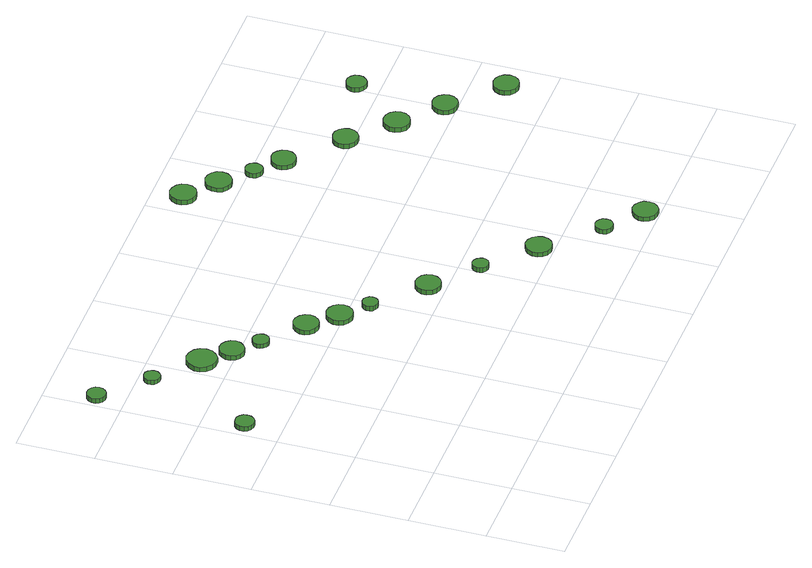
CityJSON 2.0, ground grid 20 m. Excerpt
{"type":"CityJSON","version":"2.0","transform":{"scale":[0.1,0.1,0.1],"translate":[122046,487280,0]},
"CityObjects":{
"tree1":{"type":"SolitaryVegetationObject","attributes":{"function":"something"},"geometry":[{"type":"MultiSurface","lod":"1","boundaries":[[[0,1,2,3,4,5,6,7,8,9,10,11,12,13,14]],[[15,16,17,18,19,20,21,22,23,24,25,26,27,28,29]],[[0,29,28,1]],[[1,28,27,2]],[[2,27,26,3]],[[3,26,25,4]],[[4,25,24,5]],[[5,24,23,6]],[[6,23,22,7]],[[7,22,21,8]],[[8,21,20,9]],[[9,20,19,10]],[[10,19,18,11]],[[11,18,17,12]],[[12,17,16,13]],[[13,16,15,14]],[[14,15,29,0]]]}]},
"tree2":{"type":"SolitaryVegetationObject","attributes":{"function":"something"},"geometry":[{"type":"MultiSurface","lod":"1","boundaries":[[[30,31,32,33,34,35,36,37,38,39,40,41,42,43,44]],[[45,46,47,48,49,50,51,52,53,54,55,56,57,58,59]],[[30,59,58,31]],[[31,58,57,32]],[[32,57,56,33]],[[33,56,55,34]],[[34,55,54,35]],[[35,54,53,36]],[[36,53,52,37]],[[37,52,51,38]],[[38,51,50,39]],[[39,50,49,40]],[[40,49,48,41]],[[41,48,47,42]],[[42,47,46,43]],[[43,46,45,44]],[[44,45,59,30]]]}]},
"tree3":{"type":"SolitaryVegetationObject","attributes":{"function":"something"},"geometry":[{"type":"MultiSurface","lod":"1","boundaries":[[[60,61,62,63,64,65,66,67,68,69,70,71,72,73,74]],[[75,76,77,78,79,80,81,82,83,84,85,86,87,88,89]],[[60,89,88,61]],[[61,88,87,62]],[[62,87,86,63]],[[63,86,85,64]],[[64,85,84,65]],[[65,84,83,66]],[[66,83,82,67]],[[67,82,81,68]],[[68,81,80,69]],[[69,80,79,70]],[[70,79,78,71]],[[71,78,77,72]],[[72,77,76,73]],[[73,76,75,74]],[[74,75,89,60]]]}]},
"tree4":{"type":"SolitaryVegetationObject","attributes":{"function":"something"},"geometry":[{"type":"MultiSurface","lod":"1","boundaries":[[[90,91,92,93,94,95,96,97,98,99,100,101,102,103,104]],[[105,106,107,108,109,110,111,112,113,114,115,116,117,118,119]],[[90,119,118,91]],[[91,118,117,92]],[[92,117,116,93]],[[93,116,115,94]],[[94,115,114,95]],[[95,114,113,96]],[[96,113,112,97]],[[97,112,111,98]],[[98,111,110,99]],[[99,110,109,100]],[[100,109,108,101]],[[101,108,107,102]],[[102,107,106,103]],[[103,106,105,104]],[[104,105,119,90]]]}]},
"tree5":{"type":"SolitaryVegetationObject","attributes":{"function":"something"},"geometry":[{"type":"MultiSurface","lod":"1","boundaries":[[[120,121,122,123,124,125,126,127,128,129,130,131,132,133,134]],[[135,136,137,138,139,140,141,142,143,144,145,146,147,148,149]],[[120,149,148,121]],[[121,148,147,122]],[[122,147,146,123]],[[123,146,145,124]],[[124,145,144,125]],[[125,144,143,126]],[[126,143,142,127]],[[127,142,141,128]],[[128,141,140,129]],[[129,140,139,130]],[[130,139,138,131]],[[131,138,137,132]],[[132,137,136,133]],[[133,136,135,134]],[[134,135,149,120]]]}]},
"tree6":{"type":"SolitaryVegetationObject","attributes":{"function":"something"},"geometry":[{"type":"MultiSurface","lod":"1","boundaries":[[[150,151,152,153,154,155,156,157,158,159,160,161,162,163,164]],[[165,166,167,168,169,170,171,172,173,174,175,176,177,178,179]],[[150,179,178,151]],[[151,178,177,152]],[[152,177,176,153]],[[153,176,175,154]],[[154,175,174,155]],[[155,174,173,156]],[[156,173,172,157]],[[157,172,171,158]],[[158,171,170,159]],[[159,170,169,160]],[[160,169,168,161]],[[161,168,167,162]],[[162,167,166,163]],[[163,166,165,164]],[[164,165,179,150]]]}]},
"tree7":{"type":"SolitaryVegetationObject","attributes":{"function":"something"},"geometry":[{"type":"MultiSurface","lod":"1","boundaries":[[[180,181,182,183,184,185,186,187,188,189,190,191,192,193,194]],[[195,196,197,198,199,200,201,202,203,204,205,206,207,208,209]],[[180,209,208,181]],[[181,208,207,182]],[[182,207,206,183]],[[183,206,205,184]],[[184,205,204,185]],[[185,204,203,186]],[[186,203,202,187]],[[187,202,201,188]],[[188,201,200,189]],[[189,200,199,190]],[[190,199,198,191]],[[191,198,197,192]],[[192,197,196,193]],[[193,196,195,194]],[[194,195,209,180]]]}]},
"tree8":{"type":"SolitaryVegetationObject","attributes":{"function":"something"},"geometry":[{"type":"MultiSurface","lod":"1","boundaries":[[[210,211,212,213,214,215,216,217,218,219,220,221,222,223,224]],[[225,226,227,228,229,230,231,232,233,234,235,236,237,238,239]],[[210,239,238,211]],[[211,238,237,212]],[[212,237,236,213]],[[213,236,235,214]],[[214,235,234,215]],[[215,234,233,216]],[[216,233,232,217]],[[217,232,231,218]],[[218,231,230,219]],[[219,230,229,220]],[[220,229,228,221]],[[221,228,227,222]],[[222,227,226,223]],[[223,226,225,224]],[[224,225,239,210]]]}]},
"tree9":{"type":"SolitaryVegetationObject","attributes":{"function":"something"},"geometry":[{"type":"MultiSurface","lod":"1","boundaries":[[[240,241,242,243,244,245,246,247,248,249,250,251,252,253,254]],[[255,256,257,258,259,260,261,262,263,264,265,266,267,268,269]],[[240,269,268,241]],[[241,268,267,242]],[[242,267,266,243]],[[243,266,265,244]],[[244,265,264,245]],[[245,264,263,246]],[[246,263,262,247]],[[247,262,261,248]],[[248,261,260,249]],[[249,260,259,250]],[[250,259,258,251]],[[251,258,257,252]],[[252,257,256,253]],[[253,256,255,254]],[[254,255,269,240]]]}]},
"tree10":{"type":"SolitaryVegetationObject","attributes":{"function":"something"},"geometry":[{"type":"MultiSurface","lod":"1","boundaries":[[[270,271,272,273,274,275,276,277,278,279,280,281,282,283,284]],[[285,286,287,288,289,290,291,292,293,294,295,296,297,298,299]],[[270,299,298,271]],[[271,298,297,272]],[[272,297,296,273]],[[273,296,295,274]],[[274,295,294,275]],[[275,294,293,276]],[[276,293,292,277]],[[277,292,291,278]],[[278,291,290,279]],[[279,290,289,280]],[[280,289,288,281]],[[281,288,287,282]],[[282,287,286,283]],[[283,286,285,284]],[[284,285,299,270]]]}]},
"tree11":{"type":"SolitaryVegetationObject","attributes":{"function":"something"},"geometry":[{"type":"MultiSurface","lod":"1","boundaries":[[[300,301,302,303,304,305,306,307,308,309,310,311,312,313,314]],[[315,316,317,318,319,320,321,322,323,324,325,326,327,328,329]],[[300,329,328,301]],[[301,328,327,302]],[[302,327,326,303]],[[303,326,325,304]],[[304,325,324,305]],[[305,324,323,306]],[[306,323,322,307]],[[307,322,321,308]],[[308,321,320,309]],[[309,320,319,310]],[[310,319,318,311]],[[311,318,317,312]],[[312,317,316,313]],[[313,316,315,314]],[[314,315,329,300]]]}]},
"tree12":{"type":"SolitaryVegetationObject","attributes":{"function":"something"},"geometry":[{"type":"MultiSurface","lod":"1","boundaries":[[[330,331,332,333,334,335,336,337,338,339,340,341,342,343,344]],[[345,346,347,348,349,350,351,352,353,354,355,356,357,358,359]],[[330,359,358,331]],[[331,358,357,332]],[[332,357,356,333]],[[333,356,355,334]],[[334,355,354,335]],[[335,354,353,336]],[[336,353,352,337]],[[337,352,351,338]],[[338,351,350,339]],[[339,350,349,340]],[[340,349,348,341]],[[341,348,347,342]],[[342,347,346,343]],[[343,346,345,344]],[[344,345,359,330]]]}]},
"tree13":{"type":"SolitaryVegetationObject","attributes":{"function":"something"},"geometry":[{"type":"MultiSurface","lod":"1","boundaries":[[[360,361,362,363,364,365,366,367,368,369,370,371,372,373,374]],[[375,376,377,378,379,380,381,382,383,384,385,386,387,388,389]],[[360,389,388,361]],[[361,388,387,362]],[[362,387,386,363]],[[363,386,385,364]],[[364,385,384,365]],[[365,384,383,366]],[[366,383,382,367]],[[367,382,381,368]],[[368,381,380,369]],[[369,380,379,370]],[[370,379,378,371]],[[371,378,377,372]],[[372,377,376,373]],[[373,376,375,374]],[[374,375,389,360]]]}]},
"tree14":{"type":"SolitaryVegetationObject","attributes":{"function":"something"},"geometry":[{"type":"MultiSurface","lod":"1","boundaries":[[[390,391,392,393,394,395,396,397,398,399,400,401,402,403,404]],[[405,406,407,408,409,410,411,412,413,414,415,416,417,418,419]],[[390,419,418,391]],[[391,418,417,392]],[[392,417,416,393]],[[393,416,415,394]],[[394,415,414,395]],[[395,414,413,396]],[[396,413,412,397]],[[397,412,411,398]],[[398,411,410,399]],[[399,410,409,400]],[[400,409,408,401]],[[401,408,407,402]],[[402,407,406,403]],[[403,406,405,404]],[[404,405,419,390]]]}]},
"tree15":{"type":"SolitaryVegetationObject","attributes":{"function":"something"},"geometry":[{"type":"MultiSurface","lod":"1","boundaries":[[[420,421,422,423,424,425,426,427,428,429,430,431,432,433,434]],[[435,436,437,438,439,440,441,442,443,444,445,446,447,448,449]],[[420,449,448,421]],[[421,448,447,422]],[[422,447,446,423]],[[423,446,445,424]],[[424,445,444,425]],[[425,444,443,426]],[[426,443,442,427]],[[427,442,441,428]],[[428,441,440,429]],[[429,440,439,430]],[[430,439,438,431]],[[431,438,437,432]],[[432,437,436,433]],[[433,436,435,434]],[[434,435,449,420]]]}]},
"tree16":{"type":"SolitaryVegetationObject","attributes":{"function":"something"},"geometry":[{"type":"MultiSurface","lod":"1","boundaries":[[[450,451,452,453,454,455,456,457,458,459,460,461,462,463,464]],[[465,466,467,468,469,470,471,472,473,474,475,476,477,478,479]],[[450,479,478,451]],[[451,478,477,452]],[[452,477,476,453]],[[453,476,475,454]],[[454,475,474,455]],[[455,474,473,456]],[[456,473,472,457]],[[457,472,471,458]],[[458,471,470,459]],[[459,470,469,460]],[[460,469,468,461]],[[461,468,467,462]],[[462,467,466,463]],[[463,466,465,464]],[[464,465,479,450]]]}]},
"tree17":{"type":"SolitaryVegetationObject","attributes":{"function":"something"},"geometry":[{"type":"MultiSurface","lod":"1","boundaries":[[[480,481,482,483,484,485,486,487,488,489,490,491,492,493,494]],[[495,496,497,498,499,500,501,502,503,504,505,506,507,508,509]],[[480,509,508,481]],[[481,508,507,482]],[[482,507,506,483]],[[483,506,505,484]],[[484,505,504,485]],[[485,504,503,486]],[[486,503,502,487]],[[487,502,501,488]],[[488,501,500,489]],[[489,500,499,490]],[[490,499,498,491]],[[491,498,497,492]],[[492,497,496,493]],[[493,496,495,494]],[[494,495,509,480]]]}]},
"tree18":{"type":"SolitaryVegetationObject","attributes":{"function":"something"},"geometry":[{"type":"MultiSurface","lod":"1","boundaries":[[[510,511,512,513,514,515,516,517,518,519,520,521,522,523,524]],[[525,526,527,528,529,530,531,532,533,534,535,536,537,538,539]],[[510,539,538,511]],[[511,538,537,512]],[[512,537,536,513]],[[513,536,535,514]],[[514,535,534,515]],[[515,534,533,516]],[[516,533,532,517]],[[517,532,531,518]],[[518,531,530,519]],[[519,530,529,520]],[[520,529,528,521]],[[521,528,527,522]],[[522,527,526,523]],[[523,526,525,524]],[[524,525,539,510]]]}]},
"tree19":{"type":"SolitaryVegetationObject","attributes":{"function":"something"},"geometry":[{"type":"MultiSurface","lod":"1","boundaries":[[[540,541,542,543,544,545,546,547,548,549,550,551,552,553,554]],[[555,556,557,558,559,560,561,562,563,564,565,566,567,568,569]],[[540,569,568,541]],[[541,568,567,542]],[[542,567,566,543]],[[543,566,565,544]],[[544,565,564,545]],[[545,564,563,546]],[[546,563,562,547]],[[547,562,561,548]],[[548,561,560,549]],[[549,560,559,550]],[[550,559,558,551]],[[551,558,557,552]],[[552,557,556,553]],[[553,556,555,554]],[[554,555,569,540]]]}]},
"tree20":{"type":"SolitaryVegetationObject","attributes":{"function":"something"},"geometry":[{"type":"MultiSurface","lod":"1","boundaries":[[[570,571,572,573,574,575,576,577,578,579,580,581,582,583,584]],[[585,586,587,588,589,590,591,592,593,594,595,596,597,598,599]],[[570,599,598,571]],[[571,598,597,572]],[[572,597,596,573]],[[573,596,595,574]],[[574,595,594,575]],[[575,594,593,576]],[[576,593,592,577]],[[577,592,591,578]],[[578,591,590,579]],[[579,590,589,580]],[[580,589,588,581]],[[581,588,587,582]],[[582,587,586,583]],[[583,586,585,584]],[[584,585,599,570]]]}]},
"tree21":{"type":"SolitaryVegetationObject","attributes":{"function":"something"},"geometry":[{"type":"MultiSurface","lod":"1","boundaries":[[[600,601,602,603,604,605,606,607,608,609,610,611,612,613,614]],[[615,616,617,618,619,620,621,622,623,624,625,626,627,628,629]],[[600,629,628,601]],[[601,628,627,602]],[[602,627,626,603]],[[603,626,625,604]],[[604,625,624,605]],[[605,624,623,606]],[[606,623,622,607]],[[607,622,621,608]],[[608,621,620,609]],[[609,620,619,610]],[[610,619,618,611]],[[611,618,617,612]],[[612,617,616,613]],[[613,616,615,614]],[[614,615,629,600]]]}]},
"tree22":{"type":"SolitaryVegetationObject","attributes":{"function":"something"},"geometry":[{"type":"MultiSurface","lod":"1","boundaries":[[[630,631,632,633,634,635,636,637,638,639,640,641,642,643,644]],[[645,646,647,648,649,650,651,652,653,654,655,656,657,658,659]],[[630,659,658,631]],[[631,658,657,632]],[[632,657,656,633]],[[633,656,655,634]],[[634,655,654,635]],[[635,654,653,636]],[[636,653,652,637]],[[637,652,651,638]],[[638,651,650,639]],[[639,650,649,640]],[[640,649,648,641]],[[641,648,647,642]],[[642,647,646,643]],[[643,646,645,644]],[[644,645,659,630]]]}]},
"tree23":{"type":"SolitaryVegetationObject","attributes":{"function":"something"},"geometry":[{"type":"MultiSurface","lod":"1","boundaries":[[[660,661,662,663,664,665,666,667,668,669,670,671,672,673,674]],[[675,676,677,678,679,680,681,682,683,684,685,686,687,688,689]],[[660,689,688,661]],[[661,688,687,662]],[[662,687,686,663]],[[663,686,685,664]],[[664,685,684,665]],[[665,684,683,666]],[[666,683,682,667]],[[667,682,681,668]],[[668,681,680,669]],[[669,680,679,670]],[[670,679,678,671]],[[671,678,677,672]],[[672,677,676,673]],[[673,676,675,674]],[[674,675,689,660]]]}]}
},
"vertices":[
[60,695,18],[58,705,18],[52,713,18],[43,718,18],[33,719,18],[23,716,18],[15,709,18],[11,700,18],[11,689,18],[15,680,18],[23,673,18],[33,670,18],[43,671,18],[52,676,18],[58,685,18],[58,685,5],[52,676,5],[43,671,5],[33,670,5],[23,673,5],[15,680,5],[11,689,5],[11,700,5],[15,709,5],[23,716,5],[33,719,5],[43,718,5],[52,713,5],[58,705,5],[60,695,5],
[56,1072,16],[54,1082,16],[48,1090,16],[39,1095,16],[29,1096,16],[19,1093,16],[12,1086,16],[8,1077,16],[8,1067,16],[12,1058,16],[19,1051,16],[29,1048,16],[39,1049,16],[48,1054,16],[54,1062,16],[54,1062,3],[48,1054,3],[39,1049,3],[29,1048,3],[19,1051,3],[12,1058,3],[8,1067,3],[8,1077,3],[12,1086,3],[19,1093,3],[29,1096,3],[39,1095,3],[48,1090,3],[54,1082,3],[56,1072,3],
[164,967,14],[162,975,14],[157,982,14],[150,987,14],[141,987,14],[133,985,14],[126,979,14],[123,971,14],[123,962,14],[126,954,14],[133,948,14],[141,946,14],[150,946,14],[157,951,14],[162,958,14],[162,958,2],[157,951,2],[150,946,2],[141,946,2],[133,948,2],[126,954,2],[123,962,2],[123,971,2],[126,979,2],[133,985,2],[141,987,2],[150,987,2],[157,982,2],[162,975,2],[164,967,2],
[282,872,17],[279,888,17],[269,901,17],[255,909,17],[239,911,17],[224,906,17],[212,895,17],[205,880,17],[205,864,17],[212,850,17],[224,839,17],[239,834,17],[255,835,17],[269,844,17],[279,857,17],[279,857,4],[269,844,4],[255,835,4],[239,834,4],[224,839,4],[212,850,4],[205,864,4],[205,880,4],[212,895,4],[224,906,4],[239,911,4],[255,909,4],[269,901,4],[279,888,4],[282,872,4],
[336,815,16],[333,828,16],[325,839,16],[314,845,16],[301,847,16],[288,843,16],[279,834,16],[273,822,16],[273,809,16],[279,797,16],[288,788,16],[301,784,16],[314,785,16],[325,792,16],[333,802,16],[333,802,3],[325,792,3],[314,785,3],[301,784,3],[288,788,3],[279,797,3],[273,809,3],[273,822,3],[279,834,3],[288,843,3],[301,847,3],[314,845,3],[325,839,3],[333,828,3],[336,815,3],
[384,760,15],[382,769,15],[377,776,15],[369,781,15],[360,782,15],[352,779,15],[345,773,15],[341,765,15],[341,756,15],[345,748,15],[352,742,15],[360,739,15],[369,740,15],[377,744,15],[382,752,15],[382,752,3],[377,744,3],[369,740,3],[360,739,3],[352,742,3],[345,748,3],[341,756,3],[341,765,3],[345,773,3],[352,779,3],[360,782,3],[369,781,3],[377,776,3],[382,769,3],[384,760,3],
[490,676,17],[487,689,17],[479,700,17],[467,707,17],[454,709,17],[441,704,17],[431,695,17],[425,683,17],[425,669,17],[431,657,17],[441,648,17],[454,644,17],[467,645,17],[479,652,17],[487,663,17],[487,663,4],[479,652,4],[467,645,4],[454,644,4],[441,648,4],[431,657,4],[425,669,4],[425,683,4],[431,695,4],[441,704,4],[454,709,4],[467,707,4],[479,700,4],[487,689,4],[490,676,4],
[555,611,16],[552,625,16],[544,636,16],[532,643,16],[518,645,16],[505,641,16],[494,631,16],[488,618,16],[488,604,16],[494,591,16],[505,582,16],[518,578,16],[532,579,16],[544,586,16],[552,598,16],[552,598,3],[544,586,3],[532,579,3],[518,578,3],[505,582,3],[494,591,3],[488,604,3],[488,618,3],[494,631,3],[505,641,3],[518,645,3],[532,643,3],[544,636,3],[552,625,3],[555,611,3],
[608,555,15],[606,563,15],[601,570,15],[594,575,15],[586,575,15],[578,573,15],[571,567,15],[568,559,15],[568,551,15],[571,543,15],[578,538,15],[586,535,15],[594,536,15],[601,540,15],[606,547,15],[606,547,2],[601,540,2],[594,536,2],[586,535,2],[578,538,2],[571,543,2],[568,551,2],[568,559,2],[571,567,2],[578,573,2],[586,575,2],[594,575,2],[601,570,2],[606,563,2],[608,555,2],
[737,445,15],[734,459,15],[726,470,15],[714,476,15],[701,478,15],[688,474,15],[678,464,15],[672,452,15],[672,439,15],[678,426,15],[688,417,15],[701,413,15],[714,414,15],[726,421,15],[734,432,15],[734,432,2],[726,421,2],[714,414,2],[701,413,2],[688,417,2],[678,426,2],[672,439,2],[672,452,2],[678,464,2],[688,474,2],[701,478,2],[714,476,2],[726,470,2],[734,459,2],[737,445,2],
[839,349,15],[837,357,15],[832,364,15],[824,369,15],[816,370,15],[808,367,15],[801,361,15],[798,353,15],[798,345,15],[801,337,15],[808,331,15],[816,328,15],[824,329,15],[832,333,15],[837,340,15],[837,340,2],[832,333,2],[824,329,2],[816,328,2],[808,331,2],[801,337,2],[798,345,2],[798,353,2],[801,361,2],[808,367,2],[816,370,2],[824,369,2],[832,364,2],[837,357,2],[839,349,2],
[967,238,14],[964,252,14],[956,263,14],[944,270,14],[930,272,14],[916,267,14],[906,258,14],[900,245,14],[900,231,14],[906,218,14],[916,209,14],[930,204,14],[944,206,14],[956,213,14],[964,224,14],[964,224,2],[956,213,2],[944,206,2],[930,204,2],[916,209,2],[906,218,2],[900,231,2],[900,245,2],[906,258,2],[916,267,2],[930,272,2],[944,270,2],[956,263,2],[964,252,2],[967,238,2],
[1081,113,15],[1080,122,15],[1074,129,15],[1066,134,15],[1057,135,15],[1048,132,15],[1041,126,15],[1037,117,15],[1037,108,15],[1041,99,15],[1048,93,15],[1057,90,15],[1066,91,15],[1074,96,15],[1080,103,15],[1080,103,2],[1074,96,2],[1066,91,2],[1057,90,2],[1048,93,2],[1041,99,2],[1037,108,2],[1037,117,2],[1041,126,2],[1048,132,2],[1057,135,2],[1066,134,2],[1074,129,2],[1080,122,2],[1081,113,2],
[1179,36,15],[1177,50,15],[1169,60,15],[1157,67,15],[1144,69,15],[1131,64,15],[1121,55,15],[1115,43,15],[1115,30,15],[1121,17,15],[1131,8,15],[1144,4,15],[1157,5,15],[1169,12,15],[1177,23,15],[1177,23,3],[1169,12,3],[1157,5,3],[1144,4,3],[1131,8,3],[1121,17,3],[1115,30,3],[1115,43,3],[1121,55,3],[1131,64,3],[1144,69,3],[1157,67,3],[1169,60,3],[1177,50,3],[1179,36,3],
[898,1123,14],[895,1137,14],[887,1148,14],[874,1155,14],[861,1157,14],[847,1152,14],[837,1143,14],[831,1130,14],[831,1116,14],[837,1103,14],[847,1094,14],[861,1089,14],[874,1091,14],[887,1098,14],[895,1109,14],[895,1109,1],[887,1098,1],[874,1091,1],[861,1089,1],[847,1094,1],[837,1103,1],[831,1116,1],[831,1130,1],[837,1143,1],[847,1152,1],[861,1157,1],[874,1155,1],[887,1148,1],[895,1137,1],[898,1123,1],
[972,1057,14],[969,1071,14],[960,1082,14],[948,1089,14],[934,1091,14],[921,1086,14],[910,1077,14],[905,1064,14],[905,1050,14],[910,1037,14],[921,1028,14],[934,1023,14],[948,1025,14],[960,1032,14],[969,1043,14],[969,1043,2],[960,1032,2],[948,1025,2],[934,1023,2],[921,1028,2],[910,1037,2],[905,1050,2],[905,1064,2],[910,1077,2],[921,1086,2],[934,1091,2],[948,1089,2],[960,1082,2],[969,1071,2],[972,1057,2],
[1031,990,14],[1029,999,14],[1024,1006,14],[1016,1011,14],[1007,1012,14],[998,1009,14],[991,1003,14],[987,994,14],[987,985,14],[991,977,14],[998,970,14],[1007,968,14],[1016,968,14],[1024,973,14],[1029,981,14],[1029,981,1],[1024,973,1],[1016,968,1],[1007,968,1],[998,970,1],[991,977,1],[987,985,1],[987,994,1],[991,1003,1],[998,1009,1],[1007,1012,1],[1016,1011,1],[1024,1006,1],[1029,999,1],[1031,990,1],
[1103,935,14],[1100,948,14],[1092,958,14],[1081,965,14],[1068,966,14],[1055,962,14],[1046,953,14],[1040,941,14],[1040,928,14],[1046,916,14],[1055,907,14],[1068,903,14],[1081,905,14],[1092,911,14],[1100,922,14],[1100,922,1],[1092,911,1],[1081,905,1],[1068,903,1],[1055,907,1],[1046,916,1],[1040,928,1],[1040,941,1],[1046,953,1],[1055,962,1],[1068,966,1],[1081,965,1],[1092,958,1],[1100,948,1],[1103,935,1],
[1230,818,16],[1227,831,16],[1219,842,16],[1207,849,16],[1194,850,16],[1181,846,16],[1171,837,16],[1165,825,16],[1165,811,16],[1171,799,16],[1181,790,16],[1194,786,16],[1207,787,16],[1219,794,16],[1227,805,16],[1227,805,3],[1219,794,3],[1207,787,3],[1194,786,3],[1181,790,3],[1171,799,3],[1165,811,3],[1165,825,3],[1171,837,3],[1181,846,3],[1194,850,3],[1207,849,3],[1219,842,3],[1227,831,3],[1230,818,3],
[1334,721,15],[1331,734,15],[1323,746,15],[1310,753,15],[1296,754,15],[1283,750,15],[1273,741,15],[1267,728,15],[1267,714,15],[1273,701,15],[1283,691,15],[1296,687,15],[1310,689,15],[1323,696,15],[1331,707,15],[1331,707,2],[1323,696,2],[1310,689,2],[1296,687,2],[1283,691,2],[1273,701,2],[1267,714,2],[1267,728,2],[1273,741,2],[1283,750,2],[1296,754,2],[1310,753,2],[1323,746,2],[1331,734,2],[1334,721,2],
[1435,631,15],[1432,644,15],[1424,655,15],[1412,662,15],[1399,663,15],[1386,659,15],[1376,650,15],[1370,638,15],[1370,624,15],[1376,612,15],[1386,603,15],[1399,599,15],[1412,600,15],[1424,607,15],[1432,618,15],[1432,618,2],[1424,607,2],[1412,600,2],[1399,599,2],[1386,603,2],[1376,612,2],[1370,624,2],[1370,638,2],[1376,650,2],[1386,659,2],[1399,663,2],[1412,662,2],[1424,655,2],[1432,644,2],[1435,631,2],
[1440,861,16],[1438,872,16],[1431,881,16],[1422,886,16],[1411,887,16],[1401,884,16],[1393,877,16],[1388,867,16],[1388,856,16],[1393,846,16],[1401,839,16],[1411,835,16],[1422,836,16],[1431,842,16],[1438,851,16],[1438,851,3],[1431,842,3],[1422,836,3],[1411,835,3],[1401,839,3],[1393,846,3],[1388,856,3],[1388,867,3],[1393,877,3],[1401,884,3],[1411,887,3],[1422,886,3],[1431,881,3],[1438,872,3],[1440,861,3],
[1559,516,13],[1556,529,13],[1548,540,13],[1536,546,13],[1523,548,13],[1510,544,13],[1500,535,13],[1494,522,13],[1494,509,13],[1500,496,13],[1510,487,13],[1523,483,13],[1536,485,13],[1548,491,13],[1556,502,13],[1556,502,0],[1548,491,0],[1536,485,0],[1523,483,0],[1510,487,0],[1500,496,0],[1494,509,0],[1494,522,0],[1500,535,0],[1510,544,0],[1523,548,0],[1536,546,0],[1548,540,0],[1556,529,0],[1559,516,0]
]}
